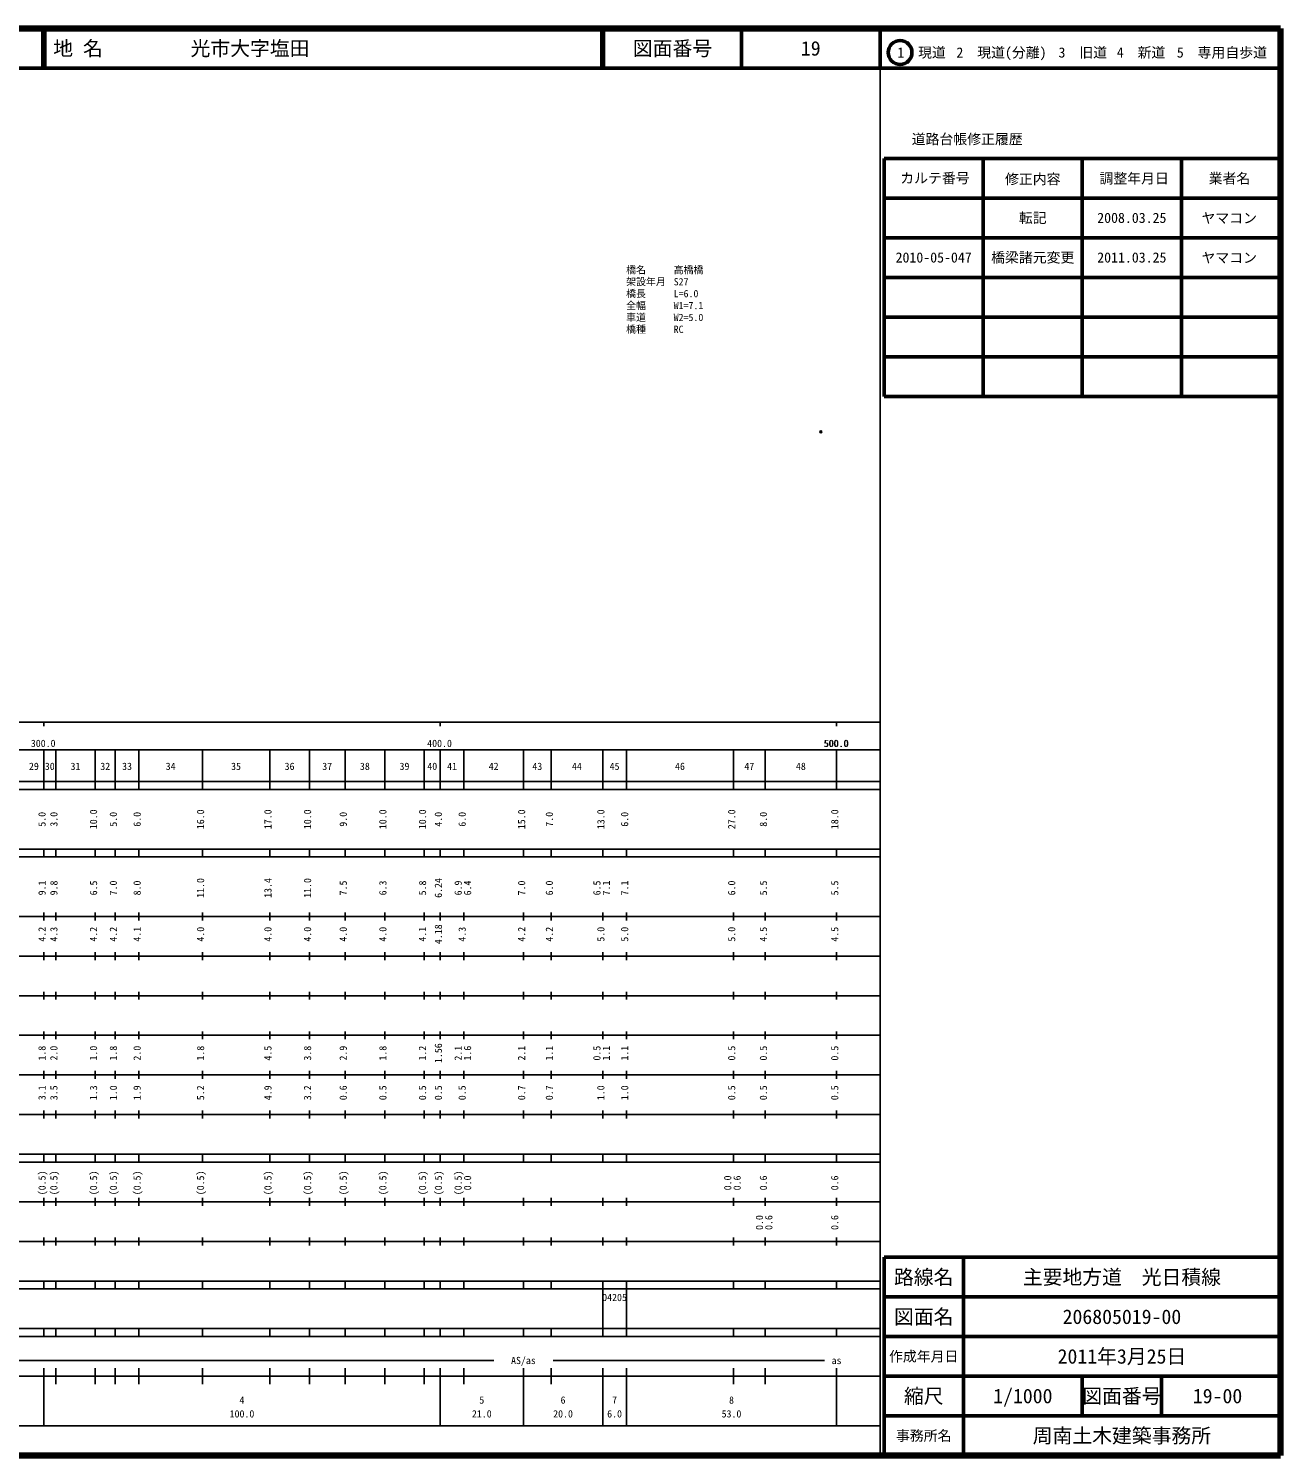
# Model space of a CAD drawing. Units: millimetres on the paper. Extents: x 40 to 680, y 20 to 380.
# Drawn here: x 364.1 to 680, y 20 to 380 of the extents above; entities that cross this region are included whole.
import ezdxf
from ezdxf.enums import TextEntityAlignment as Align

# ---------------------------------------------------------------- set-up
doc = ezdxf.new("R2010")
doc.units = ezdxf.units.MM
doc.header["$PDMODE"] = 32
doc.header["$PDSIZE"] = 0.5
for name, color, linetype in [('M-OTRS', 6, 'Continuous'), ('M-STR-HTXT', 7, 'Continuous'), ('M-TTL-TXT', 7, 'Continuous')]:
    doc.layers.add(name, color=color, linetype=linetype)
for name, color, linetype, lineweight in [('M-TTL', 2, 'Continuous', 140), ('M-TTL-BAND', 7, 'Continuous', 25), ('M-TTL-FRAM', 2, 'Continuous', 50), ('M-TTL-LINE', 7, 'Continuous', 50)]:
    doc.layers.add(name, color=color, linetype=linetype, lineweight=lineweight)
doc.styles.add('ＭＳ ゴシック', font='')
doc.styles.get('ＭＳ ゴシック').set_extended_font_data('MS Gothic')

msp = doc.modelspace()

# ---------------------------------------------------------------- linework, layer by layer
at = {"layer": 'M-OTRS'}
msp.add_point((564.052, 278.259), dxfattribs=at)
at = {"layer": 'M-TTL'}
for p, q in [((680, 380), (40, 380)), ((680, 20), (680, 380)), ((40, 20), (680, 20))]:
    msp.add_line(p, q, dxfattribs=at)
at = {"layer": 'M-TTL-BAND'}
for p, q in [((579, 20), (579, 370)), ((40, 205), (579, 205)), ((368, 205), (368, 204)), ((468, 205), (468, 204)), ((568, 205), (568, 204)), ((68, 198), (579, 198)), ((368, 188), (368, 198)), ((371, 188), (371, 198)), ((381, 188), (381, 198)), ((386, 188), (386, 198)), ((392, 188), (392, 198)), ((408, 188), (408, 198)), ((425, 188), (425, 198)), ((435, 188), (435, 198)), ((444, 188), (444, 198)), ((454, 188), (454, 198)), ((464, 188), (464, 198)), ((468, 188), (468, 198)), ((474, 188), (474, 198)), ((489, 188), (489, 198)), ((496, 188), (496, 198)), ((509, 188), (509, 198)), ((515, 188), (515, 198)), ((542, 188), (542, 198)), ((550, 188), (550, 198)), ((568, 188), (568, 198)), ((40, 190), (579, 190)), ((40, 188), (579, 188)), ((40, 173), (579, 173)), ((368, 171), (368, 173)), ((371, 171), (371, 173)), ((381, 171), (381, 173)), ((386, 171), (386, 173)), ((392, 171), (392, 173)), ((408, 171), (408, 173)), ((425, 171), (425, 173)), ((435, 171), (435, 173)), ((444, 171), (444, 173)), ((454, 171), (454, 173)), ((464, 171), (464, 173)), ((468, 171), (468, 173)), ((474, 171), (474, 173)), ((489, 171), (489, 173)), ((496, 171), (496, 173)), ((509, 171), (509, 173)), ((515, 171), (515, 173)), ((542, 171), (542, 173)), ((550, 171), (550, 173)), ((568, 171), (568, 173)), ((40, 171), (579, 171)), ((40, 156), (579, 156)), ((368, 155), (368, 157)), ((371, 155), (371, 157)), ((381, 155), (381, 157)), ((386, 155), (386, 157)), ((392, 155), (392, 157)), ((408, 155), (408, 157)), ((425, 155), (425, 157)), ((435, 155), (435, 157)), ((444, 155), (444, 157)), ((454, 155), (454, 157)), ((464, 155), (464, 157)), ((468, 155), (468, 157)), ((474, 155), (474, 157)), ((489, 155), (489, 157)), ((496, 155), (496, 157)), ((509, 155), (509, 157)), ((515, 155), (515, 157)), ((542, 155), (542, 157)), ((550, 155), (550, 157)), ((568, 155), (568, 157)), ((46, 146), (579, 146)), ((368, 145), (368, 147)), ((371, 145), (371, 147)), ((381, 145), (381, 147)), ((386, 145), (386, 147)), ((392, 145), (392, 147)), ((408, 145), (408, 147)), ((425, 145), (425, 147)), ((435, 145), (435, 147)), ((444, 145), (444, 147)), ((454, 145), (454, 147)), ((464, 145), (464, 147)), ((468, 145), (468, 147)), ((474, 145), (474, 147)), ((489, 145), (489, 147)), ((496, 145), (496, 147)), ((509, 145), (509, 147)), ((515, 145), (515, 147)), ((542, 145), (542, 147)), ((550, 145), (550, 147)), ((568, 145), (568, 147)), ((368, 135), (368, 137)), ((371, 135), (371, 137)), ((381, 135), (381, 137)), ((386, 135), (386, 137)), ((392, 135), (392, 137)), ((408, 135), (408, 137)), ((425, 135), (425, 137)), ((435, 135), (435, 137)), ((444, 135), (444, 137)), ((454, 135), (454, 137)), ((464, 135), (464, 137)), ((468, 135), (468, 137)), ((474, 135), (474, 137)), ((489, 135), (489, 137)), ((496, 135), (496, 137)), ((509, 135), (509, 137)), ((515, 135), (515, 137)), ((542, 135), (542, 137)), ((550, 135), (550, 137)), ((568, 135), (568, 137)), ((52, 136), (579, 136)), ((46, 126), (579, 126)), ((368, 125), (368, 127)), ((371, 125), (371, 127)), ((381, 125), (381, 127)), ((386, 125), (386, 127)), ((392, 125), (392, 127)), ((408, 125), (408, 127)), ((425, 125), (425, 127)), ((435, 125), (435, 127)), ((444, 125), (444, 127)), ((454, 125), (454, 127)), ((464, 125), (464, 127)), ((468, 125), (468, 127)), ((474, 125), (474, 127)), ((489, 125), (489, 127)), ((496, 125), (496, 127)), ((509, 125), (509, 127)), ((515, 125), (515, 127)), ((542, 125), (542, 127)), ((550, 125), (550, 127)), ((568, 125), (568, 127)), ((52, 116), (579, 116)), ((368, 115), (368, 117)), ((371, 115), (371, 117)), ((381, 115), (381, 117)), ((386, 115), (386, 117)), ((392, 115), (392, 117)), ((408, 115), (408, 117)), ((425, 115), (425, 117)), ((435, 115), (435, 117)), ((444, 115), (444, 117)), ((454, 115), (454, 117)), ((464, 115), (464, 117)), ((468, 115), (468, 117)), ((474, 115), (474, 117)), ((489, 115), (489, 117)), ((496, 115), (496, 117)), ((509, 115), (509, 117)), ((515, 115), (515, 117)), ((542, 115), (542, 117)), ((550, 115), (550, 117)), ((568, 115), (568, 117)), ((46, 106), (579, 106)), ((368, 105), (368, 107)), ((371, 105), (371, 107)), ((381, 105), (381, 107)), ((386, 105), (386, 107)), ((392, 105), (392, 107)), ((408, 105), (408, 107)), ((425, 105), (425, 107)), ((435, 105), (435, 107)), ((444, 105), (444, 107)), ((454, 105), (454, 107)), ((464, 105), (464, 107)), ((468, 105), (468, 107)), ((474, 105), (474, 107)), ((489, 105), (489, 107)), ((496, 105), (496, 107)), ((509, 105), (509, 107)), ((515, 105), (515, 107)), ((542, 105), (542, 107)), ((550, 105), (550, 107)), ((568, 105), (568, 107)), ((40, 96), (579, 96)), ((40, 94), (579, 94)), ((368, 94), (368, 96)), ((371, 94), (371, 96)), ((381, 94), (381, 96)), ((386, 94), (386, 96)), ((392, 94), (392, 96)), ((408, 94), (408, 96)), ((425, 94), (425, 96)), ((435, 94), (435, 96)), ((444, 94), (444, 96)), ((454, 94), (454, 96)), ((464, 94), (464, 96)), ((468, 94), (468, 96)), ((474, 94), (474, 96)), ((489, 94), (489, 96)), ((496, 94), (496, 96)), ((509, 94), (509, 96)), ((515, 94), (515, 96)), ((542, 94), (542, 96)), ((550, 94), (550, 96)), ((568, 94), (568, 96)), ((49, 84), (579, 84)), ((368, 83), (368, 85)), ((371, 83), (371, 85)), ((381, 83), (381, 85)), ((386, 83), (386, 85)), ((392, 83), (392, 85)), ((408, 83), (408, 85)), ((425, 83), (425, 85)), ((435, 83), (435, 85)), ((444, 83), (444, 85)), ((454, 83), (454, 85)), ((464, 83), (464, 85)), ((468, 83), (468, 85)), ((474, 83), (474, 85)), ((489, 83), (489, 85)), ((496, 83), (496, 85)), ((509, 83), (509, 85)), ((515, 83), (515, 85)), ((542, 83), (542, 85)), ((550, 83), (550, 85)), ((568, 83), (568, 85)), ((40, 74), (579, 74)), ((368, 73), (368, 75)), ((371, 73), (371, 75)), ((381, 73), (381, 75)), ((386, 73), (386, 75)), ((392, 73), (392, 75)), ((408, 73), (408, 75)), ((425, 73), (425, 75)), ((435, 73), (435, 75)), ((444, 73), (444, 75)), ((454, 73), (454, 75)), ((464, 73), (464, 75)), ((468, 73), (468, 75)), ((474, 73), (474, 75)), ((489, 73), (489, 75)), ((496, 73), (496, 75)), ((509, 73), (509, 75)), ((515, 73), (515, 75)), ((542, 73), (542, 75)), ((550, 73), (550, 75)), ((568, 73), (568, 75)), ((40, 64), (579, 64)), ((40, 62), (579, 62)), ((368, 62), (368, 64)), ((371, 62), (371, 64)), ((381, 62), (381, 64)), ((386, 62), (386, 64)), ((392, 62), (392, 64)), ((408, 62), (408, 64)), ((425, 62), (425, 64)), ((435, 62), (435, 64)), ((444, 62), (444, 64)), ((454, 62), (454, 64)), ((464, 62), (464, 64)), ((468, 62), (468, 64)), ((474, 62), (474, 64)), ((489, 62), (489, 64)), ((496, 62), (496, 64)), ((509, 62), (509, 64)), ((509, 52), (509, 62)), ((515, 62), (515, 64)), ((515, 52), (515, 62)), ((542, 62), (542, 64)), ((550, 62), (550, 64)), ((568, 62), (568, 64)), ((40, 52), (579, 52)), ((368, 50), (368, 52)), ((371, 50), (371, 52)), ((381, 50), (381, 52)), ((386, 50), (386, 52)), ((392, 50), (392, 52)), ((408, 50), (408, 52)), ((425, 50), (425, 52)), ((435, 50), (435, 52)), ((444, 50), (444, 52)), ((454, 50), (454, 52)), ((464, 50), (464, 52)), ((468, 50), (468, 52)), ((474, 50), (474, 52)), ((489, 50), (489, 52)), ((496, 50), (496, 52)), ((509, 50), (509, 52)), ((515, 50), (515, 52)), ((542, 50), (542, 52)), ((550, 50), (550, 52)), ((568, 50), (568, 52)), ((40, 50), (579, 50)), ((71, 44), (481.5, 44)), ((496.5, 44), (565, 44)), ((40, 40), (579, 40)), ((368, 27.5), (368, 42)), ((371, 38), (371, 42)), ((381, 38), (381, 42)), ((386, 38), (386, 42)), ((392, 38), (392, 42)), ((408, 38), (408, 42)), ((425, 38), (425, 42)), ((435, 38), (435, 42)), ((444, 38), (444, 42)), ((454, 38), (454, 42)), ((464, 38), (464, 42)), ((468, 27.5), (468, 42)), ((474, 38), (474, 42)), ((489, 27.5), (489, 42)), ((496, 38), (496, 42)), ((509, 27.5), (509, 42)), ((515, 27.5), (515, 42)), ((542, 38), (542, 42)), ((550, 38), (550, 42)), ((568, 27.5), (568, 42)), ((68, 27.5), (579, 27.5))]:
    msp.add_line(p, q, dxfattribs=at)
at = {"layer": 'M-TTL-FRAM'}
for p, q in [((580, 347.197), (580, 287.197)), ((580, 347.197), (680, 347.197)), ((580, 287.197), (680, 287.197)), ((680, 70), (580, 70)), ((580, 70), (580, 20))]:
    msp.add_line(p, q, dxfattribs=at)
at = {"layer": 'M-TTL-LINE'}
for p, q in [((367.75, 380), (367.75, 370)), ((368.25, 380), (368.25, 370)), ((508.747, 380), (508.747, 370)), ((509.247, 380), (509.247, 370)), ((543.997, 380), (543.997, 370)), ((579, 380), (579, 370)), ((40, 370), (680, 370)), ((605, 347.197), (605, 287.197)), ((630, 347.197), (630, 287.197)), ((655, 347.197), (655, 287.197)), ((580, 337.197), (680, 337.197)), ((580, 327.197), (680, 327.197)), ((580, 317.197), (680, 317.197)), ((580, 307.197), (680, 307.197)), ((580, 297.197), (680, 297.197)), ((600, 70), (600, 20)), ((680, 60), (580, 60)), ((680, 50), (580, 50)), ((680, 40), (580, 40)), ((630, 40), (630, 30)), ((650, 40), (650, 30)), ((680, 30), (580, 30))]:
    msp.add_line(p, q, dxfattribs=at)
msp.add_circle((584.031, 373.958), 3, dxfattribs=at)

# ---------------------------------------------------------------- texts
at = {"layer": 'M-STR-HTXT', "style": 'ＭＳ ゴシック'}
for s, p in [('橋名', (514.918, 317.668)), ('架設年月', (514.916, 314.668)), ('S27', (526.916, 314.658)), ('高橋橋', (526.918, 317.658)), ('橋長', (514.913, 311.668)), ('L=6.0', (526.913, 311.658)), ('全幅', (514.911, 308.668)), ('W1=7.1', (526.911, 308.658)), ('車道', (514.909, 305.668)), ('W2=5.0', (526.909, 305.658)), ('橋種', (514.906, 302.668)), ('RC', (526.906, 302.658))]:
    msp.add_text(s, height=1.833, rotation=359.954, dxfattribs=at).set_placement(p, align=Align.BOTTOM_LEFT)
at = {"layer": 'M-TTL-BAND', "style": 'ＭＳ ゴシック'}
for s, p in [('300.0', (367.844, 198.195)), ('400.0', (467.844, 198.195)), ('500.0', (567.844, 198.195)), ('500.0', (568, 198.195)), ('29', (365.5, 192.405)), ('30', (369.5, 192.405)), ('31', (376, 192.405)), ('32', (383.5, 192.405)), ('33', (389, 192.405)), ('34', (400, 192.405)), ('35', (416.5, 192.405)), ('36', (430, 192.405)), ('37', (439.5, 192.405)), ('38', (449, 192.405)), ('39', (459, 192.405)), ('40', (466, 192.405)), ('41', (471, 192.405)), ('42', (481.5, 192.405)), ('43', (492.5, 192.405)), ('44', (502.5, 192.405)), ('45', (512, 192.405)), ('46', (528.5, 192.405)), ('47', (546, 192.405)), ('48', (559, 192.405)), ('AS/as', (489, 42.5)), ('as', (568, 42.5)), ('4', (418, 32.523)), ('5', (478.5, 32.523)), ('6', (499, 32.523)), ('7', (512, 32.523)), ('8', (541.5, 32.523)), ('100.0', (418, 29.033)), ('21.0', (478.5, 29.033)), ('20.0', (499, 29.033)), ('6.0', (512, 29.033)), ('53.0', (541.5, 29.033))]:
    msp.add_text(s, height=1.833, dxfattribs=at).set_placement(p, align=Align.BOTTOM_CENTER)
for s, p in [('5.0', (369, 180.5)), ('3.0', (372, 180.5)), ('10.0', (382, 180.5)), ('5.0', (387, 180.5)), ('6.0', (393, 180.5)), ('16.0', (409, 180.5)), ('17.0', (426, 180.5)), ('10.0', (436, 180.5)), ('9.0', (445, 180.5)), ('10.0', (455, 180.5)), ('10.0', (465, 180.5)), ('4.0', (469, 180.5)), ('6.0', (475, 180.5)), ('15.0', (490, 180.5)), ('7.0', (497, 180.5)), ('13.0', (510, 180.5)), ('6.0', (516, 180.5)), ('27.0', (543, 180.5)), ('8.0', (551, 180.5)), ('18.0', (569, 180.5)), ('9.1', (369, 163.174)), ('9.8', (372, 163.174)), ('6.5', (382, 163.174)), ('7.0', (387, 163.174)), ('8.0', (393, 163.174)), ('11.0', (409, 163.174)), ('13.4', (426, 163.174)), ('11.0', (436, 163.174)), ('7.5', (445, 163.174)), ('6.3', (455, 163.174)), ('5.8', (465, 163.174)), ('6.24', (469, 163.174)), ('6.9', (474, 163.174)), ('6.4', (476.37, 163.174)), ('7.0', (490, 163.174)), ('6.0', (497, 163.174)), ('6.5', (509, 163.174)), ('7.1', (511.37, 163.174)), ('7.1', (516, 163.174)), ('6.0', (543, 163.174)), ('5.5', (551, 163.174)), ('5.5', (569, 163.174)), ('4.2', (369, 151.5)), ('4.3', (372, 151.5)), ('4.2', (382, 151.5)), ('4.2', (387, 151.5)), ('4.1', (393, 151.5)), ('4.0', (409, 151.5)), ('4.0', (426, 151.5)), ('4.0', (436, 151.5)), ('4.0', (445, 151.5)), ('4.0', (455, 151.5)), ('4.1', (465, 151.5)), ('4.18', (469, 151.5)), ('4.3', (475, 151.5)), ('4.2', (490, 151.5)), ('4.2', (497, 151.5)), ('5.0', (510, 151.5)), ('5.0', (516, 151.5)), ('5.0', (543, 151.5)), ('4.5', (551, 151.5)), ('4.5', (569, 151.5)), ('1.8', (369, 121.5)), ('2.0', (372, 121.5)), ('1.0', (382, 121.5)), ('1.8', (387, 121.5)), ('2.0', (393, 121.5)), ('1.8', (409, 121.5)), ('4.5', (426, 121.5)), ('3.8', (436, 121.5)), ('2.9', (445, 121.5)), ('1.8', (455, 121.5)), ('1.2', (465, 121.5)), ('1.56', (469, 121.5)), ('2.1', (474, 121.5)), ('1.6', (476.37, 121.5)), ('2.1', (490, 121.5)), ('1.1', (497, 121.5)), ('0.5', (509, 121.5)), ('1.1', (511.37, 121.5)), ('1.1', (516, 121.5)), ('0.5', (543, 121.5)), ('0.5', (551, 121.5)), ('0.5', (569, 121.5)), ('3.1', (369, 111.5)), ('3.5', (372, 111.5)), ('1.3', (382, 111.5)), ('1.0', (387, 111.5)), ('1.9', (393, 111.5)), ('5.2', (409, 111.5)), ('4.9', (426, 111.5)), ('3.2', (436, 111.5)), ('0.6', (445, 111.5)), ('0.5', (455, 111.5)), ('0.5', (465, 111.5)), ('0.5', (469, 111.5)), ('0.5', (475, 111.5)), ('0.7', (490, 111.5)), ('0.7', (497, 111.5)), ('1.0', (510, 111.5)), ('1.0', (516, 111.5)), ('0.5', (543, 111.5)), ('0.5', (551, 111.5)), ('0.5', (569, 111.5)), ('(0.5)', (369, 88.764)), ('(0.5)', (372, 88.764)), ('(0.5)', (382, 88.764)), ('(0.5)', (387, 88.764)), ('(0.5)', (393, 88.764)), ('(0.5)', (409, 88.764)), ('(0.5)', (426, 88.764)), ('(0.5)', (436, 88.764)), ('(0.5)', (445, 88.764)), ('(0.5)', (455, 88.764)), ('(0.5)', (465, 88.764)), ('(0.5)', (469, 88.764)), ('(0.5)', (474, 88.764)), ('0.0', (476.37, 88.764)), ('0.0', (542, 88.764)), ('0.6', (544.37, 88.764)), ('0.6', (551, 88.764)), ('0.6', (569, 88.764)), ('0.0', (550, 78.764)), ('0.6', (552.37, 78.764)), ('0.6', (569, 78.764))]:
    msp.add_text(s, height=1.833, rotation=90, dxfattribs=at).set_placement(p, align=Align.BOTTOM_CENTER)
msp.add_text('04205', height=1.833, dxfattribs=at).set_placement((508.875, 58.405), align=Align.BOTTOM_LEFT)
at = {"layer": 'M-TTL-TXT', "style": 'ＭＳ ゴシック'}
for s, p in [('地 名', (370.38, 375)), ('光市大字塩田', (405.024, 375))]:
    msp.add_text(s, height=3.666, dxfattribs=at).set_placement(p, align=Align.MIDDLE_LEFT)
for s, height, p in [('図面番号', 3.666, (526.622, 375)), ('19', 3.666, (561.497, 375)), ('1\u3000現道', 2.566, (589.448, 373.958)), ('2\u3000現道(分離)', 2.566, (609.619, 373.958)), ('3\u3000旧道', 2.566, (630.121, 373.958)), ('4\u3000新道', 2.566, (644.824, 373.958)), ('5\u3000専用自歩道', 2.566, (665.228, 373.958)), ('道路台帳修正履歴', 2.566, (600.968, 352.113)), ('カルテ番号', 2.566, (592.839, 342.277)), ('修正内容', 2.566, (617.509, 342.023)), ('調整年月日', 2.566, (643.089, 342.197)), ('業者名', 2.566, (667.134, 342.197)), ('転記', 2.566, (617.5, 332.245)), ('2008.03.25', 2.566, (642.5, 332.245)), ('ヤマコン', 2.566, (667.077, 332.189)), ('2010-05-047', 2.566, (592.5, 322.245)), ('橋梁諸元変更', 2.566, (617.5, 322.245)), ('2011.03.25', 2.566, (642.5, 322.245)), ('ヤマコン', 2.566, (667.077, 322.189)), ('路線名', 3.666, (590, 65)), ('路線名', 3.666, (590, 65)), ('主要地方道\u3000光日積線', 3.666, (640, 65)), ('図面名', 3.666, (590, 55)), ('図面名', 3.666, (590, 55)), ('206805019-00', 3.666, (640, 55)), ('2011年3月25日', 3.666, (640, 45)), ('作成年月日', 2.566, (590, 45)), ('作成年月日', 2.566, (590, 45)), ('縮尺', 3.666, (590, 35)), ('縮尺', 3.666, (590, 35)), ('1/1000', 3.666, (615, 35)), ('図面番号', 3.666, (640, 35)), ('図面番号', 3.666, (640, 35)), ('19-00', 3.666, (664.125, 35)), ('事務所名', 2.566, (590, 25)), ('事務所名', 2.566, (590, 25)), ('周南土木建築事務所', 3.666, (640, 25))]:
    msp.add_text(s, height=height, dxfattribs=at).set_placement(p, align=Align.MIDDLE_CENTER)

doc.saveas('drawing.dxf')
